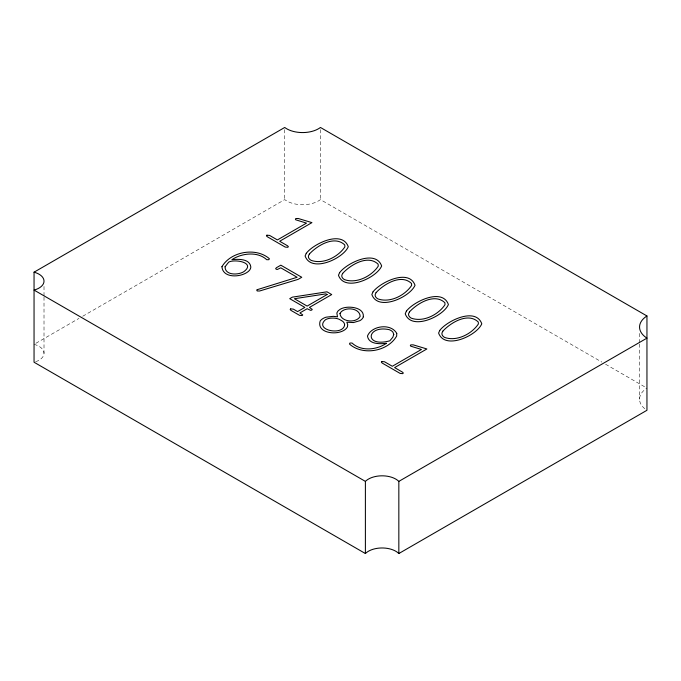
<?xml version="1.0" encoding="UTF-8"?>
<svg xmlns="http://www.w3.org/2000/svg" width="681" height="681" viewBox="0 0 681 681"><rect width="100%" height="100%" fill="white"/><g stroke="black" fill="none" stroke-linecap="round" stroke-linejoin="round"><path stroke-width="0.51" stroke-dasharray="3.4 2.55" d="M35.889 343.284L79.039 318.368M82.716 316.248L284.718 199.618A22.482 12.982 0 0 0 320.453 199.618L601.885 362.105M605.562 364.224L646.031 387.591M639.561 333.418L639.561 342.969M639.561 344.024L639.561 399.202M320.453 129.586L320.453 199.618M284.718 129.586L284.718 199.618M44.01 286.437L44.01 295.988M44.01 297.052L44.01 353.286A17.034 9.84 0 0 1 34.05 362.232M644.762 408.702A28.619 16.523 0 0 1 646.95 388.119M34.05 344.339A17.034 9.84 0 0 1 44.01 353.286"/><path stroke-width="1.02" d="M363.322 316.81C364.216 308.629 353.047 306.612 346.85 307.293A12.164 7.023 0 0 0 340.134 309.302L337.98 310.996L336.848 313.013L337.495 316.844L333.349 316.325L326.046 317.193A13.237 7.644 0 0 0 320.172 321.04C315.831 334.601 342.586 336.414 347.463 326.812L347.71 324.59L346.808 322.215L353.439 322.564L359.849 320.683A12.198 7.04 0 0 0 363.322 316.81M34.05 272.187L284.718 127.466A22.482 12.982 0 0 0 320.453 127.466L646.95 315.967L646.95 410.285L398.836 553.534A19.323 11.151 0 0 0 365.391 553.534L34.05 362.232L34.05 272.187A17.034 9.84 0 0 1 44.01 281.134A17.034 9.84 0 0 1 34.05 290.08L365.391 481.382A19.323 11.151 0 0 1 398.836 481.382L646.95 338.134A28.619 16.523 0 0 1 646.95 315.967M398.836 481.382L398.836 553.534M365.391 481.382L365.391 553.534M396.759 333.401L396.657 336.073C387.821 351.541 362.752 355.908 349.498 344.058L349.881 343.028L352.077 343.045C361.075 351.626 376.763 350.025 386.459 343.258C380.049 344.152 368.668 344.416 367.476 336.048C371.673 325.475 391.047 323.058 396.759 333.401M339.981 313.456C340.636 322.07 356.265 323.569 360.138 316.401C359.883 307.54 343.769 306.407 339.981 313.456M344.612 324.803C343.454 336.193 313.6 330.2 325.441 319.755A9.56 5.525 0 0 1 330.804 318.172L332.992 318.095A11.1 6.41 0 0 1 339.223 319.287L342.552 321.211A11.1 6.41 0 0 1 344.612 324.803M221.938 266.714C222.815 278.546 240.87 277.499 248.122 271.617A14.48 8.359 0 0 0 250.821 267.003C249.867 258.593 238.214 259.027 231.932 259.657C241.738 253.094 257.631 251.212 266.748 259.716L268.918 259.691L269.353 258.686C256.065 247.084 230.825 251.408 221.938 266.714M393.771 334.414L392.852 337.206L389.83 340.815C363.756 347.897 366.497 324.786 389.217 329.664A10.045 5.797 0 0 1 392.954 332.217L393.771 334.414M225.062 266.773C224.951 275.55 238.376 275.218 243.883 271.634C256.15 262.483 234.664 258.806 228.671 262.134L225.062 266.773M306.254 253.332L305.097 255.988C311.217 273.285 343.309 258.627 348.28 246.709C342.194 229.744 313.532 243.696 306.254 253.332M339.632 272.604L338.474 275.26C344.595 292.558 376.687 277.891 381.658 265.973C375.571 249.016 346.91 262.968 339.632 272.604M373.009 291.868L371.852 294.532C377.972 311.83 410.064 297.163 415.035 285.245C408.949 268.288 380.287 282.24 373.009 291.868M406.387 311.14L405.229 313.796C411.35 331.102 443.442 316.435 448.413 304.518C442.327 287.552 413.665 301.513 406.387 311.14M439.764 330.413L438.607 333.069C444.727 350.375 476.819 335.707 481.79 323.79C475.704 306.825 447.042 320.777 439.764 330.413M309.327 254.09L308.493 255.843A9.074 5.244 0 0 0 311.149 260.363C323.211 264.662 338.151 256.975 344.884 246.88L344.748 244.922C334.473 235.03 317.184 245.518 309.327 254.09M342.705 273.362L341.871 275.115A9.074 5.244 0 0 0 344.526 279.636C356.589 283.926 371.528 276.248 378.261 266.152L378.125 264.185C367.851 254.302 350.562 264.781 342.705 273.362M376.082 292.626L375.248 294.388A9.074 5.244 0 0 0 377.912 298.899C389.966 303.198 404.906 295.52 411.639 285.416L411.503 283.458C401.228 273.575 383.939 284.054 376.082 292.626M409.46 311.898L408.626 313.66A9.074 5.244 0 0 0 411.29 318.172C423.344 322.471 438.283 314.792 445.016 304.688L444.88 302.73C434.606 292.847 417.317 303.326 409.46 311.898M442.837 331.17L442.003 332.924A9.074 5.244 0 0 0 444.667 337.444C456.721 341.743 471.661 334.056 478.394 323.96L478.258 322.002C467.983 312.111 450.694 322.598 442.837 331.17M266.909 235.2L266.45 235.873L267.292 236.733L285.22 247.084L287.876 247.305L288.352 246.616L287.501 245.764L279.678 241.253L311.941 222.619L298.227 218.499L295.835 218.524L295.375 219.188L295.784 219.818L306.51 223.121L277.397 239.933L269.574 235.413L266.909 235.2M290.651 308.893L290.183 309.566L291.059 310.442L299.529 315.337L302.219 315.567L302.696 314.886L299.912 312.92L307.157 308.731L310.579 310.332L311.753 310.068L312.221 309.387L309.438 307.42L331.715 294.558L326.957 291.817L292.362 297.146L289.723 298.67L304.85 307.403L297.597 311.592L293.341 309.123L290.651 308.893M381.845 361.543L381.386 362.215L382.228 363.084L400.147 373.426L402.811 373.648L403.288 372.967L402.428 372.115L394.614 367.595L426.876 348.97L413.163 344.841L410.771 344.875L410.311 345.531L410.711 346.161L421.445 349.472L392.333 366.276L384.51 361.764L381.845 361.543M257.188 289.697L256.754 290.327L257.239 290.983L259.606 291L298.116 279.363L301.76 277.269L280.819 265.173L276.495 267.667L275.66 268.535L276.12 269.208L277.303 269.48L280.793 267.829L297.137 277.269L257.188 289.697M327.093 294.558L307.131 306.084L294.396 298.729L325.901 293.869L327.093 294.558"/></g></svg>
